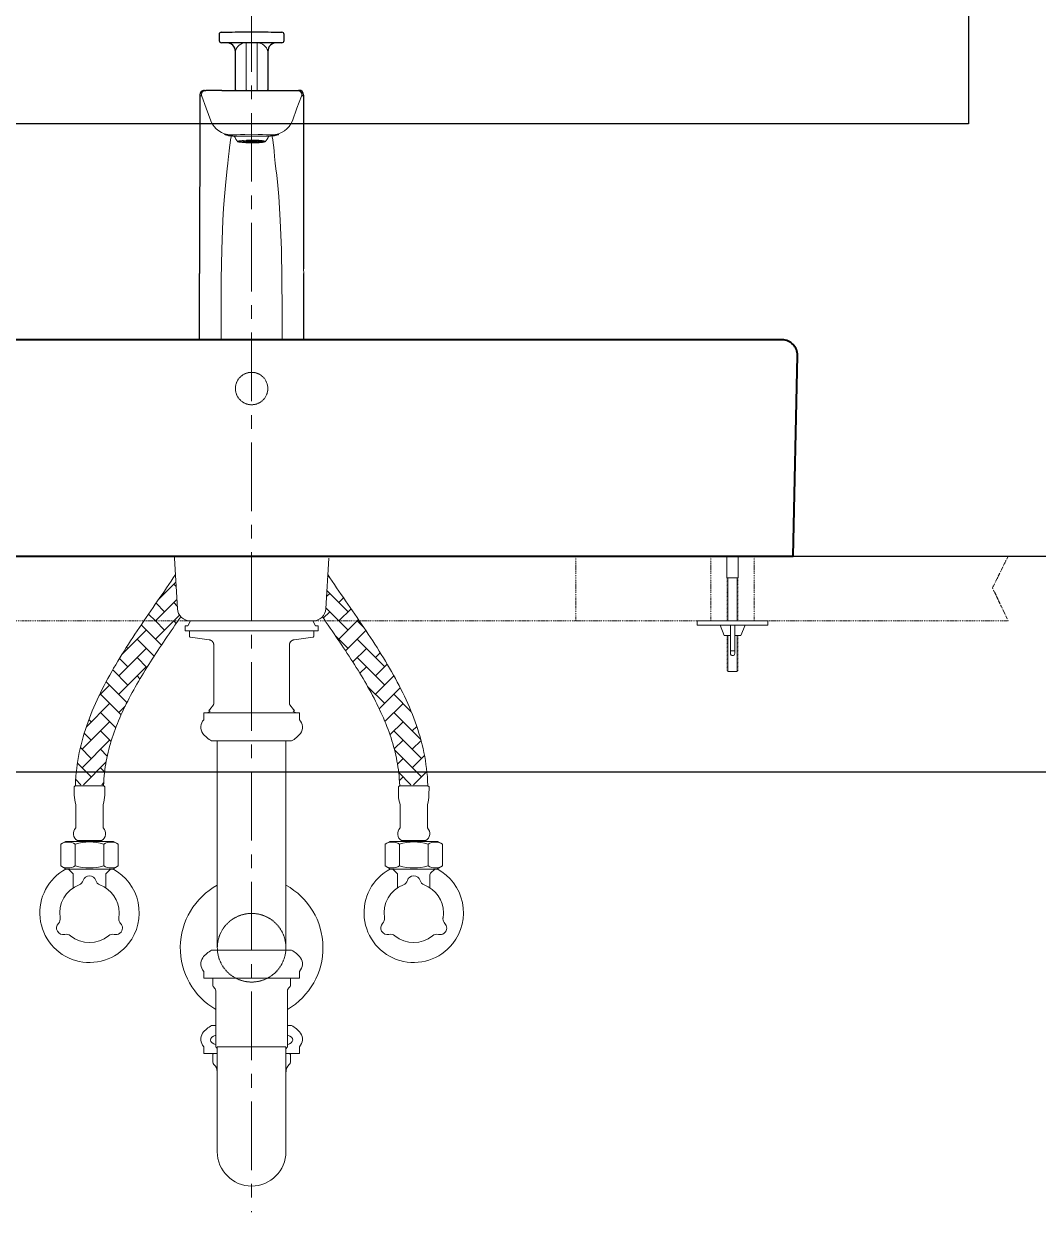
# Model space of a CAD drawing. Header units: millimetres. Extents: x 1252 to 32871, y -943 to 12244.
# Drawn here: x 20820 to 21289, y 6285 to 6835 of the extents above; entities that cross this region are included whole.
import ezdxf

# ---------------------------------------------------------------- set-up
doc = ezdxf.new("R2010")
doc.units = ezdxf.units.MM
doc.header["$MEASUREMENT"] = 0
for name, pattern in [('CENTER', [50.8, 31.75, -6.35, 6.35, -6.35]), ('DASHDOT', [1, 0.5, -0.25, 0, -0.25]), ('HIDDEN', [0.375, 0.25, -0.125])]:
    doc.linetypes.add(name, pattern=pattern)
for name, color, linetype, lineweight in [('Arsir', 251, 'Continuous', 5), ('BAYANG', 7, 'HIDDEN', 15), ('BODY', 7, 'Continuous', 40), ('BODY2', 7, 'Continuous', 15), ('CENTER', 9, 'CENTER', 0), ('COUNTER', 7, 'DASHDOT', 15), ('FITTING', 7, 'Continuous', 13), ('FITTING2', 7, 'Continuous', 30)]:
    doc.layers.add(name, color=color, linetype=linetype, lineweight=lineweight)

# ---------------------------------------------------------------- blocks, each defined once
blk = doc.blocks.new('fsf433')
at = {"layer": 'Arsir'}
for points in [[(2137615.53, -52711.13), (2137616.03, -52710.63)], [(2137537.43, -52721.35), (2137545.36, -52713.42)], [(2137545.47, -52715.53), (2137544.36, -52714.42)], [(2137624.97, -52727.14), (2137615.17, -52717.35)], [(2137535.88, -52731.39), (2137545.81, -52721.45)], [(2137540.12, -52727.14), (2137536.16, -52723.19)], [(2137540.12, -52718.66), (2137539.62, -52718.16)], [(2137545.99, -52724.53), (2137544.36, -52722.9)], [(2137615.02, -52720.13), (2137616.49, -52718.66)], [(2137620.73, -52722.9), (2137622.9, -52720.73)], [(2137535.88, -52731.4), (2137532.7, -52728.21)], [(2137544.35, -52731.4), (2137547.04, -52728.71)], [(2137613.55, -52730.08), (2137616.49, -52727.14)], [(2137620.74, -52731.4), (2137614.72, -52725.38)], [(2137620.73, -52731.39), (2137626.36, -52725.75)], [(2137538.63, -52742.63), (2137529.26, -52733.26)], [(2137540.12, -52735.63), (2137535.88, -52731.4)], [(2137535.88, -52739.87), (2137544.35, -52731.4)], [(2137544.37, -52731.4), (2137544.36, -52731.39)], [(2137545.51, -52732.54), (2137544.37, -52731.4)], [(2137620.73, -52739.87), (2137629.2, -52731.4)], [(2137624.97, -52735.63), (2137620.74, -52731.4)], [(2137629.2, -52731.4), (2137629.81, -52730.79)], [(2137629.22, -52731.4), (2137629.21, -52731.39)], [(2137632.34, -52734.51), (2137629.22, -52731.4)], [(2137520.38, -52746.88), (2137531.63, -52735.63)], [(2137535.25, -52747.73), (2137527.39, -52739.87)], [(2137624.97, -52744.11), (2137619.27, -52738.41)], [(2137623.86, -52745.23), (2137633.24, -52735.85)], [(2137641.94, -52752.6), (2137629.21, -52739.87)], [(2137518.91, -52756.84), (2137531.63, -52744.11)], [(2137523.15, -52744.11), (2137522.52, -52743.48)], [(2137627.2, -52750.37), (2137633.46, -52744.11)], [(2137523.15, -52752.6), (2137519.26, -52748.71)], [(2137531.95, -52752.91), (2137527.39, -52748.36)], [(2137641.94, -52761.09), (2137629.21, -52748.36)], [(2137637.7, -52748.36), (2137639.91, -52746.14)], [(2137523.15, -52761.09), (2137516.1, -52754.04)], [(2137518.91, -52765.33), (2137531.63, -52752.6)], [(2137630.46, -52755.59), (2137633.46, -52752.6)], [(2137637.7, -52756.84), (2137643.12, -52751.42)], [(2137509.81, -52765.94), (2137514.66, -52761.09)], [(2137522.72, -52769.14), (2137513.07, -52759.5)], [(2137528.73, -52758.19), (2137527.39, -52756.84)], [(2137641.94, -52769.57), (2137634.03, -52761.65)], [(2137637.7, -52765.33), (2137646.22, -52756.81)], [(2137646.3, -52756.96), (2137646.18, -52756.84)], [(2137519.99, -52774.9), (2137510.42, -52765.33)], [(2137639.45, -52772.06), (2137649.17, -52762.34)], [(2137654.26, -52773.4), (2137646.18, -52765.33)], [(2137503.92, -52780.31), (2137514.66, -52769.57)], [(2137518.91, -52773.81), (2137521.89, -52770.83)], [(2137642.06, -52777.93), (2137650.43, -52769.57)], [(2137501.93, -52790.78), (2137514.66, -52778.06)], [(2137506.18, -52778.06), (2137505.1, -52776.98)], [(2137517.51, -52780.91), (2137510.42, -52773.81)], [(2137644.39, -52784.09), (2137650.43, -52778.06)], [(2137658.65, -52786.28), (2137646.18, -52773.81)], [(2137506.18, -52786.54), (2137502.96, -52783.32)], [(2137515.35, -52787.23), (2137510.42, -52782.3)], [(2137658.91, -52795.03), (2137646.18, -52782.3)], [(2137654.67, -52782.3), (2137656.79, -52780.18)], [(2137501.93, -52799.27), (2137514.66, -52786.54)], [(2137646.35, -52790.61), (2137650.43, -52786.54)], [(2137654.67, -52790.78), (2137658.76, -52786.69)], [(2137506.18, -52795.03), (2137501.16, -52790.01)], [(2137513.6, -52793.96), (2137510.42, -52790.78)], [(2137658.91, -52803.51), (2137646.47, -52791.07)], [(2137654.67, -52799.27), (2137660.35, -52793.59)], [(2137506.18, -52803.51), (2137499.8, -52797.13)], [(2137502.54, -52807.15), (2137513.06, -52796.63)], [(2137512.36, -52801.21), (2137510.42, -52799.27)], [(2137647.86, -52797.59), (2137650.43, -52795.03)], [(2137501.33, -52807.15), (2137498.99, -52804.81)], [(2137654.06, -52807.15), (2137648.43, -52801.51)], [(2137648.76, -52805.17), (2137650.43, -52803.51)], [(2137655.28, -52807.15), (2137661.45, -52800.98)], [(2137511.03, -52807.15), (2137511.92, -52806.25)]]:
    blk.add_lwpolyline(points, dxfattribs=at)
at = {"layer": 'BAYANG'}
for centre, radius in [((2137580.38, -52623.9), 7.5), ((2137580.38, -52882.56), 15.87)]:
    blk.add_circle(centre, radius, dxfattribs=at)
at = {"layer": 'BODY'}
for points in [[(2137825.88, -52601.4), (2137337.38, -52601.4)], [(2137830.88, -52701.4), (2137832.87, -52608.55)], [(2137329.88, -52701.4), (2137830.88, -52701.4)]]:
    blk.add_lwpolyline(points, dxfattribs=at)
blk.add_lwpolyline([(2137832.87, -52608.55, 0.420531), (2137825.88, -52601.4)], format="xyb", dxfattribs=at)
at = {"layer": 'BODY2'}
for points in [[(2137544.72, -52702.33, 0.033703), (2137544.61, -52701.4)], [(2137544.72, -52702.32, 0.033419), (2137544.61, -52701.4)], [(2137544.72, -52702.33, 0.033703), (2137544.61, -52701.4)], [(2137546.05, -52725.74, 0.397684), (2137552.05, -52731.4)], [(2137608.71, -52731.4, 0.397684), (2137614.7, -52725.74)]]:
    blk.add_lwpolyline(points, format="xyb", dxfattribs=at)
for points in [[(2137570.61, -52701.4), (2137580.38, -52701.4)], [(2137546.05, -52725.74), (2137544.72, -52702.32)], [(2137614.7, -52725.74), (2137616.03, -52702.33)], [(2137552.05, -52731.4), (2137608.71, -52731.4)], [(2137552.13, -52731.4), (2137608.63, -52731.4)]]:
    blk.add_lwpolyline(points, dxfattribs=at)
at = {"layer": 'CENTER'}
blk.add_lwpolyline([(2137580.38, -52445.66), (2137580.38, -53004.9)], dxfattribs=at)
at = {"layer": 'COUNTER'}
for points in [[(2137230.38, -52701.4), (2137930.38, -52701.4)], [(2137730.38, -52701.4), (2137730.38, -52731.4)], [(2137792.88, -52701.4), (2137792.88, -52731.4)], [(2137812.88, -52701.4), (2137812.88, -52731.4)], [(2137930.38, -52701.4), (2137923.12, -52716.11)], [(2137923.12, -52716.11), (2137930.38, -52731.4)], [(2137230.38, -52731.4), (2137930.38, -52731.4)]]:
    blk.add_lwpolyline(points, dxfattribs=at)
at = {"layer": 'FITTING'}
for points in [[(2137577.87, -52463.95, 0.364036), (2137572.85, -52467.97)], [(2137587.9, -52467.97, 0.35501), (2137582.88, -52463.95)], [(2137559.19, -52486.02, 0.523505), (2137557.31, -52488.73)], [(2137603.44, -52488.73, 0.523505), (2137601.56, -52486.02)], [(2137556.48, -52488.19, 0.101256), (2137557.31, -52488.73)], [(2137603.44, -52488.73, 0.101256), (2137604.27, -52488.19)], [(2137561.53, -52500.02, 0.312877), (2137570.92, -52506.53)], [(2137589.83, -52506.53, 0.312877), (2137599.22, -52500.02)], [(2137568.13, -52506.35, 0.046397), (2137570.94, -52506.6)], [(2137570.97, -52507.07, 0.389571), (2137571.2, -52506.77)], [(2137572.35, -52507.16, 0.077042), (2137574.05, -52509.72)], [(2137586.68, -52509.75, 0.077822), (2137588.4, -52507.16)], [(2137589.56, -52506.77, 0.389571), (2137589.78, -52507.07)], [(2137589.81, -52506.6, 0.051767), (2137592.03, -52506.45)], [(2137592.76, -52506.33, 0.017223), (2137592.03, -52506.45)], [(2137574.35, -52509.53, 0.100584), (2137577.2, -52510)], [(2137575.01, -52509.46, 0.124239), (2137577.61, -52509.93)], [(2137575.11, -52509.46, 0.124117), (2137577.66, -52509.92)], [(2137576.52, -52509.46, 0.121692), (2137578.36, -52509.79)], [(2137576.61, -52509.45, 0.111987), (2137580.38, -52509.84)], [(2137577.38, -52510.01, 0.027928), (2137583.38, -52510.01)], [(2137577.78, -52509.94, 0.027265), (2137582.97, -52509.94)], [(2137577.83, -52509.93, 0.027248), (2137582.92, -52509.93)], [(2137578.02, -52509.45, 0.105347), (2137580.38, -52509.69)], [(2137578.53, -52509.8, 0.02685), (2137582.22, -52509.8)], [(2137580.38, -52509.69, 0.125483), (2137582.73, -52509.45)], [(2137582.39, -52509.79, 0.121692), (2137584.24, -52509.46)], [(2137583.1, -52509.92, 0.124117), (2137585.64, -52509.46)], [(2137583.15, -52509.93, 0.124239), (2137585.74, -52509.46)], [(2137583.55, -52510, 0.100533), (2137586.41, -52509.53)], [(2137604.49, -52595.93, 0.001199), (2137604.49, -52595.71)], [(2137604.5, -52594.31, 0.00221), (2137604.5, -52593.72)], [(2137801.88, -52746.46, 0.414214), (2137802.88, -52747.46)], [(2137802.88, -52747.46, 0.414214), (2137803.88, -52746.46)], [(2137558.27, -52777.12, 0.355101), (2137557.74, -52783.4)], [(2137603.01, -52783.4, 0.355101), (2137602.47, -52777.12)], [(2137557.74, -52783.4, 0.091259), (2137561.87, -52786.92)], [(2137598.87, -52786.92, 0.091259), (2137603.01, -52783.4)], [(2137564.5, -52853.63, 0.583549), (2137563.79, -52911.08)], [(2137596.99, -52911.07, 0.583338), (2137596.25, -52853.63)], [(2137557.74, -52887.2, 0.355101), (2137558.28, -52893.48)], [(2137561.88, -52883.68, 0.091259), (2137557.74, -52887.2)], [(2137603.01, -52887.2, 0.091259), (2137598.88, -52883.68)], [(2137602.48, -52893.48, 0.355101), (2137603.01, -52887.2)], [(2137562.44, -52900.04, 0.252264), (2137562.89, -52900.87)], [(2137563.79, -52902.54, 0.252264), (2137562.89, -52900.87)], [(2137597.89, -52900.87, 0.252264), (2137596.99, -52902.54)], [(2137597.89, -52900.87, 0.252264), (2137598.34, -52900.04)], [(2137561.87, -52918.53, 0.091259), (2137557.73, -52922.05)], [(2137603.01, -52922.05, 0.091259), (2137598.87, -52918.53)], [(2137557.73, -52922.05, 0.355101), (2137558.27, -52928.33)], [(2137602.47, -52928.33, 0.355101), (2137603.01, -52922.05)], [(2137562.64, -52931.59, 0.252264), (2137562.42, -52932.01)], [(2137562.64, -52931.59, 0.049846), (2137562.72, -52931.53)], [(2137563.79, -52928.04, 0.197847), (2137564.08, -52928.74)], [(2137564.51, -52929.8, 0.197847), (2137564.08, -52928.74)], [(2137596.7, -52928.74, 0.197847), (2137596.26, -52929.8)], [(2137596.7, -52928.74, 0.197847), (2137596.99, -52928.04)], [(2137598.02, -52931.53, 0.049846), (2137598.09, -52931.59)], [(2137598.32, -52932.01, 0.252264), (2137598.09, -52931.59)], [(2137562.42, -52935.41, 0.222578), (2137562.96, -52936.56)], [(2137564.38, -52940.03, 0.248911), (2137562.96, -52936.56)], [(2137597.78, -52936.56, 0.248911), (2137596.36, -52940.03)], [(2137597.78, -52936.56, 0.222578), (2137598.32, -52935.41)], [(2137564.5, -52976.91, 1), (2137596.25, -52976.91)]]:
    blk.add_lwpolyline(points, format="xyb", dxfattribs=at)
for points in [[(2137577.87, -52463.95), (2137577.87, -52485.8)], [(2137582.88, -52485.8), (2137582.88, -52463.95)], [(2137582.88, -52485.8), (2137582.88, -52486.02)], [(2137559.38, -52494.27), (2137557.31, -52488.73)], [(2137601.37, -52494.27), (2137603.44, -52488.73)], [(2137561.53, -52500.02), (2137559.38, -52494.27)], [(2137599.22, -52500.02), (2137601.37, -52494.27)], [(2137567.86, -52506.36), (2137567.92, -52506.32)], [(2137568.15, -52506.51), (2137567.86, -52506.36)], [(2137567.92, -52506.32), (2137568.13, -52506.35)], [(2137567.99, -52506.33), (2137568, -52506.33)], [(2137568, -52506.33), (2137568.13, -52506.35)], [(2137568.78, -52506.72), (2137568.15, -52506.51)], [(2137569.73, -52506.94), (2137568.78, -52506.72)], [(2137569.63, -52506.55), (2137570, -52506.64)], [(2137570.97, -52507.07), (2137569.73, -52506.94)], [(2137570, -52506.64), (2137571.2, -52506.77)], [(2137570.58, -52508.93), (2137570.39, -52510.3)], [(2137570.73, -52508.09), (2137570.58, -52508.93)], [(2137570.85, -52507.61), (2137570.73, -52508.09)], [(2137570.93, -52507.33), (2137570.85, -52507.61)], [(2137570.92, -52506.53), (2137570.94, -52506.6)], [(2137573.5, -52506.53), (2137570.92, -52506.53)], [(2137570.97, -52507.07), (2137570.93, -52507.33)], [(2137570.94, -52506.6), (2137573.5, -52506.53)], [(2137571.59, -52507.09), (2137570.97, -52507.07)], [(2137571.2, -52506.77), (2137571.5, -52506.78)], [(2137571.4, -52506.58), (2137571.48, -52506.84)], [(2137571.48, -52506.84), (2137571.6, -52507.16)], [(2137589.15, -52507.16), (2137571.6, -52507.16)], [(2137573.5, -52506.53), (2137575.29, -52506.45)], [(2137576.35, -52509.13), (2137574.94, -52509.3)], [(2137575.29, -52506.45), (2137577.29, -52506.33)], [(2137576.01, -52509.19), (2137578.02, -52509.05)], [(2137578.21, -52509.02), (2137576.35, -52509.13)], [(2137577.29, -52506.33), (2137580.38, -52506.24)], [(2137578.02, -52509.05), (2137580.38, -52509)], [(2137578.02, -52509.14), (2137578.02, -52509.45)], [(2137580.38, -52508.98), (2137578.21, -52509.02)], [(2137580.38, -52506.24), (2137583.46, -52506.33)], [(2137581.64, -52508.99), (2137580.38, -52508.98)], [(2137580.38, -52509), (2137582.74, -52509.05)], [(2137581.44, -52509.07), (2137580.38, -52509.05)], [(2137582.41, -52509.11), (2137581.44, -52509.07)], [(2137583.64, -52509.07), (2137581.64, -52508.99)], [(2137583.22, -52509.19), (2137582.41, -52509.11)], [(2137582.73, -52509.45), (2137582.73, -52509.14)], [(2137582.74, -52509.05), (2137584.74, -52509.19)], [(2137583.46, -52506.33), (2137585.4, -52506.45)], [(2137585.26, -52509.22), (2137583.64, -52509.07)], [(2137585.4, -52506.45), (2137587.26, -52506.53)], [(2137587.26, -52506.53), (2137589.83, -52506.53)], [(2137587.26, -52506.53), (2137589.81, -52506.6)], [(2137589.78, -52507.07), (2137589.09, -52507.09)], [(2137589.15, -52507.16), (2137589.27, -52506.84)], [(2137589.17, -52506.78), (2137589.56, -52506.77)], [(2137589.27, -52506.84), (2137589.35, -52506.58)], [(2137589.56, -52506.77), (2137590.72, -52506.65)], [(2137591.03, -52506.94), (2137589.78, -52507.07)], [(2137589.78, -52507.07), (2137589.82, -52507.33)], [(2137589.83, -52506.53), (2137589.81, -52506.6)], [(2137589.82, -52507.33), (2137589.9, -52507.61)], [(2137589.9, -52507.61), (2137590.02, -52508.09)], [(2137590.02, -52508.09), (2137590.18, -52508.93)], [(2137590.18, -52508.93), (2137590.36, -52510.3)], [(2137590.72, -52506.65), (2137591.12, -52506.55)], [(2137591.98, -52506.72), (2137591.03, -52506.94)], [(2137592.6, -52506.51), (2137591.98, -52506.72)], [(2137592.03, -52506.45), (2137592.42, -52506.38)], [(2137592.42, -52506.38), (2137592.83, -52506.32)], [(2137592.89, -52506.36), (2137592.6, -52506.51)], [(2137592.83, -52506.32), (2137592.89, -52506.36)], [(2137570, -52514.18), (2137569.76, -52516.59)], [(2137570.17, -52512.36), (2137570, -52514.18)], [(2137570.39, -52510.3), (2137570.17, -52512.36)], [(2137574.15, -52509.5), (2137574.06, -52509.73)], [(2137574.06, -52509.73), (2137574.68, -52509.94)], [(2137574.94, -52509.3), (2137574.15, -52509.5)], [(2137574.21, -52509.64), (2137574.68, -52509.4)], [(2137574.68, -52509.89), (2137574.21, -52509.64)], [(2137574.68, -52509.4), (2137576.01, -52509.19)], [(2137576.01, -52510.1), (2137574.68, -52509.89)], [(2137574.68, -52509.94), (2137575.95, -52510.12)], [(2137575.95, -52510.12), (2137577.71, -52510.25)], [(2137578.01, -52510.24), (2137576.01, -52510.1)], [(2137577.2, -52510), (2137577.2, -52509.9)], [(2137577.61, -52509.93), (2137577.2, -52510)], [(2137577.2, -52510), (2137577.38, -52510.01)], [(2137577.38, -52510.01), (2137577.78, -52509.94)], [(2137577.66, -52509.92), (2137577.66, -52509.73)], [(2137578.36, -52509.79), (2137577.66, -52509.92)], [(2137577.71, -52510.25), (2137579.78, -52510.31)], [(2137577.83, -52509.93), (2137578.53, -52509.8)], [(2137580.37, -52510.29), (2137578.01, -52510.24)], [(2137578.21, -52509.38), (2137578.13, -52509.47)], [(2137578.13, -52509.47), (2137578.36, -52509.55)], [(2137578.58, -52509.3), (2137578.21, -52509.38)], [(2137578.36, -52509.55), (2137578.86, -52509.62)], [(2137579.19, -52509.24), (2137578.58, -52509.3)], [(2137578.86, -52509.62), (2137579.56, -52509.67)], [(2137579.96, -52509.21), (2137579.19, -52509.24)], [(2137579.56, -52509.67), (2137580.38, -52509.68)], [(2137579.78, -52510.31), (2137581.91, -52510.29)], [(2137579.87, -52509.22), (2137579.87, -52509.45)], [(2137579.91, -52509.43), (2137579.87, -52509.45)], [(2137579.87, -52509.45), (2137579.91, -52509.47)], [(2137580.02, -52509.41), (2137579.91, -52509.43)], [(2137579.91, -52509.47), (2137580.02, -52509.48)], [(2137580.79, -52509.21), (2137579.96, -52509.21)], [(2137580.18, -52509.4), (2137580.02, -52509.41)], [(2137580.02, -52509.48), (2137580.18, -52509.49)], [(2137580.38, -52509.39), (2137580.18, -52509.4)], [(2137580.18, -52509.49), (2137580.38, -52509.5)], [(2137582.74, -52510.24), (2137580.37, -52510.29)], [(2137580.57, -52509.4), (2137580.38, -52509.39)], [(2137580.38, -52509.5), (2137580.57, -52509.49)], [(2137580.38, -52509.68), (2137581.19, -52509.67)], [(2137580.38, -52509.84), (2137581.44, -52509.82)], [(2137580.73, -52509.41), (2137580.57, -52509.4)], [(2137580.57, -52509.49), (2137580.73, -52509.48)], [(2137580.84, -52509.43), (2137580.73, -52509.41)], [(2137580.73, -52509.48), (2137580.84, -52509.47)], [(2137581.56, -52509.24), (2137580.79, -52509.21)], [(2137580.88, -52509.45), (2137580.84, -52509.43)], [(2137580.84, -52509.47), (2137580.88, -52509.45)], [(2137580.88, -52509.45), (2137580.88, -52509.22)], [(2137581.19, -52509.67), (2137581.9, -52509.62)], [(2137581.44, -52509.82), (2137582.41, -52509.78)], [(2137582.18, -52509.3), (2137581.56, -52509.24)], [(2137581.9, -52509.62), (2137582.4, -52509.55)], [(2137581.91, -52510.29), (2137583.86, -52510.2)], [(2137582.55, -52509.38), (2137582.18, -52509.3)], [(2137582.22, -52509.8), (2137582.92, -52509.93)], [(2137583.1, -52509.92), (2137582.39, -52509.79)], [(2137582.4, -52509.55), (2137582.62, -52509.47)], [(2137582.41, -52509.78), (2137583.22, -52509.7)], [(2137582.62, -52509.47), (2137582.55, -52509.38)], [(2137584.74, -52510.1), (2137582.74, -52510.24)], [(2137582.97, -52509.94), (2137583.38, -52510.01)], [(2137583.1, -52509.73), (2137583.1, -52509.92)], [(2137583.55, -52510), (2137583.15, -52509.93)], [(2137583.8, -52509.28), (2137583.22, -52509.19)], [(2137583.22, -52509.7), (2137583.8, -52509.61)], [(2137583.38, -52510.01), (2137583.55, -52510)], [(2137583.55, -52509.9), (2137583.55, -52510)], [(2137584.1, -52509.39), (2137583.8, -52509.28)], [(2137583.8, -52509.61), (2137584.1, -52509.5)], [(2137583.86, -52510.2), (2137585.43, -52510.05)], [(2137584.1, -52509.5), (2137584.1, -52509.39)], [(2137584.24, -52509.46), (2137585.64, -52509.46)], [(2137584.74, -52509.19), (2137586.08, -52509.4)], [(2137586.08, -52509.89), (2137584.74, -52510.1)], [(2137586.34, -52509.41), (2137585.26, -52509.22)], [(2137585.43, -52510.05), (2137586.43, -52509.85)], [(2137586.08, -52509.4), (2137586.55, -52509.64)], [(2137586.55, -52509.64), (2137586.08, -52509.89)], [(2137586.74, -52509.63), (2137586.34, -52509.41)], [(2137586.43, -52509.85), (2137586.74, -52509.63)], [(2137590.36, -52510.3), (2137590.58, -52512.36)], [(2137590.58, -52512.36), (2137590.76, -52514.18)], [(2137590.76, -52514.18), (2137590.99, -52516.59)], [(2137569.42, -52519.64), (2137569.11, -52522.28)], [(2137569.76, -52516.59), (2137569.42, -52519.64)], [(2137590.99, -52516.59), (2137591.33, -52519.64)], [(2137591.33, -52519.64), (2137591.64, -52522.28)], [(2137568.76, -52525.24), (2137568.26, -52529.96)], [(2137569.11, -52522.28), (2137568.76, -52525.24)], [(2137591.64, -52522.28), (2137591.99, -52525.24)], [(2137591.99, -52525.24), (2137592.49, -52529.96)], [(2137568.26, -52529.96), (2137567.81, -52535.09)], [(2137592.49, -52529.96), (2137592.95, -52535.09)], [(2137567.81, -52535.09), (2137567.41, -52540.52)], [(2137592.95, -52535.09), (2137593.34, -52540.52)], [(2137567.41, -52540.52), (2137567.1, -52546.11)], [(2137593.34, -52540.52), (2137593.65, -52546.11)], [(2137567.1, -52546.11), (2137566.59, -52559.59)], [(2137593.65, -52546.11), (2137594.16, -52559.59)], [(2137566.59, -52559.59), (2137566.32, -52573.36)], [(2137594.16, -52559.59), (2137594.43, -52573.36)], [(2137604.47, -52570.75), (2137604.45, -52568.58)], [(2137566.32, -52573.36), (2137566.24, -52587.28)], [(2137594.43, -52573.36), (2137594.52, -52587.28)], [(2137566.24, -52587.28), (2137566.29, -52601.21)], [(2137594.52, -52587.28), (2137594.46, -52601.21)], [(2137604.49, -52595.71), (2137604.5, -52593.72)], [(2137604.49, -52595.71), (2137604.49, -52595.71)], [(2137604.49, -52595.93), (2137604.49, -52595.93)], [(2137604.49, -52596.28), (2137604.49, -52595.93)], [(2137604.5, -52593.72), (2137604.5, -52593.72)], [(2137604.5, -52594.31), (2137604.5, -52594.31)], [(2137604.5, -52594.47), (2137604.5, -52594.31)], [(2137566.29, -52601.21), (2137566.29, -52601.4)], [(2137580.38, -52601.21), (2137580.38, -52601.4)], [(2137594.46, -52601.4), (2137594.46, -52601.21)], [(2137498.87, -52807.65), (2137498.96, -52805.35), (2137499.09, -52803.35), (2137499.26, -52801.47), (2137499.46, -52799.6), (2137499.71, -52797.75), (2137499.99, -52795.9), (2137500.31, -52794.07), (2137500.67, -52792.25), (2137501.06, -52790.44), (2137501.49, -52788.64), (2137501.95, -52786.86), (2137502.43, -52785.08), (2137502.96, -52783.32), (2137503.51, -52781.57), (2137504.09, -52779.82), (2137504.69, -52778.09), (2137505.33, -52776.37), (2137505.99, -52774.66), (2137506.68, -52772.96), (2137507.39, -52771.27), (2137508.12, -52769.59), (2137508.88, -52767.92), (2137509.66, -52766.26), (2137510.46, -52764.6), (2137511.28, -52762.96), (2137512.11, -52761.32), (2137512.97, -52759.69), (2137513.84, -52758.06), (2137514.74, -52756.45), (2137515.64, -52754.84), (2137516.56, -52753.24), (2137517.5, -52751.64), (2137518.45, -52750.05), (2137519.41, -52748.46), (2137520.38, -52746.89), (2137521.36, -52745.31), (2137522.35, -52743.74), (2137523.36, -52742.18), (2137524.37, -52740.62), (2137525.38, -52739.06), (2137526.41, -52737.51), (2137527.44, -52735.96), (2137528.48, -52734.42), (2137529.52, -52732.88), (2137530.56, -52731.34), (2137531.61, -52729.8), (2137532.66, -52728.27), (2137533.71, -52726.74), (2137534.77, -52725.21), (2137535.82, -52723.68), (2137536.87, -52722.16), (2137537.92, -52720.63), (2137538.97, -52719.11), (2137540.01, -52717.59), (2137541.05, -52716.07), (2137542.09, -52714.55), (2137543.12, -52713.02), (2137544.14, -52711.5), (2137545.16, -52709.98)], [(2137661.88, -52807.65), (2137661.79, -52805.35), (2137661.67, -52803.35), (2137661.5, -52801.47), (2137661.29, -52799.6), (2137661.04, -52797.75), (2137660.76, -52795.9), (2137660.44, -52794.07), (2137660.08, -52792.25), (2137659.69, -52790.44), (2137659.27, -52788.64), (2137658.81, -52786.86), (2137658.32, -52785.08), (2137657.8, -52783.32), (2137657.25, -52781.57), (2137656.67, -52779.82), (2137656.06, -52778.09), (2137655.42, -52776.37), (2137654.76, -52774.66), (2137654.08, -52772.96), (2137653.37, -52771.27), (2137652.63, -52769.59), (2137651.88, -52767.92), (2137651.1, -52766.26), (2137650.3, -52764.6), (2137649.48, -52762.96), (2137648.64, -52761.32), (2137647.78, -52759.69), (2137646.91, -52758.06), (2137646.02, -52756.45), (2137645.11, -52754.84), (2137644.19, -52753.24), (2137643.26, -52751.64), (2137642.31, -52750.05), (2137641.35, -52748.46), (2137640.38, -52746.89), (2137639.39, -52745.31), (2137638.4, -52743.74), (2137637.4, -52742.18), (2137636.39, -52740.62), (2137635.37, -52739.06), (2137634.34, -52737.51), (2137633.31, -52735.96), (2137632.28, -52734.42), (2137631.23, -52732.88), (2137630.19, -52731.34), (2137629.14, -52729.8), (2137628.09, -52728.27), (2137627.04, -52726.74), (2137625.99, -52725.21), (2137624.93, -52723.68), (2137623.88, -52722.16), (2137622.83, -52720.63), (2137621.78, -52719.11), (2137620.74, -52717.59), (2137619.7, -52716.07), (2137618.66, -52714.55), (2137617.63, -52713.02), (2137616.61, -52711.5), (2137615.59, -52709.98)], [(2137800.24, -52711.39), (2137805.52, -52711.39)], [(2137511.88, -52807.65), (2137511.95, -52805.9), (2137512.05, -52804.39), (2137512.17, -52803), (2137512.31, -52801.63), (2137512.48, -52800.26), (2137512.68, -52798.9), (2137512.9, -52797.55), (2137513.14, -52796.19), (2137513.41, -52794.84), (2137513.7, -52793.5), (2137514.01, -52792.16), (2137514.34, -52790.82), (2137514.7, -52789.49), (2137515.08, -52788.16), (2137515.48, -52786.83), (2137515.9, -52785.5), (2137516.34, -52784.18), (2137516.8, -52782.86), (2137517.27, -52781.54), (2137517.77, -52780.23), (2137518.29, -52778.91), (2137518.83, -52777.6), (2137519.38, -52776.29), (2137519.95, -52774.98), (2137520.54, -52773.68), (2137521.15, -52772.37), (2137521.77, -52771.07), (2137522.41, -52769.76), (2137523.06, -52768.46), (2137523.73, -52767.16), (2137524.42, -52765.86), (2137525.11, -52764.56), (2137525.82, -52763.27), (2137526.55, -52761.97), (2137527.29, -52760.67), (2137528.04, -52759.38), (2137528.8, -52758.08), (2137529.57, -52756.79), (2137530.35, -52755.49), (2137531.15, -52754.2), (2137531.95, -52752.9), (2137532.77, -52751.61), (2137533.59, -52750.31), (2137534.42, -52749.02), (2137535.26, -52747.72), (2137536.11, -52746.42), (2137536.97, -52745.13), (2137537.83, -52743.83), (2137538.7, -52742.53), (2137539.57, -52741.23), (2137540.45, -52739.93), (2137541.34, -52738.62), (2137542.23, -52737.32), (2137543.12, -52736.02), (2137544.02, -52734.71), (2137544.92, -52733.4), (2137545.82, -52732.09), (2137546.73, -52730.78), (2137547.63, -52729.46)], [(2137549.63, -52733.7), (2137550.88, -52733.7)], [(2137549.63, -52735.9), (2137549.63, -52733.7)], [(2137550.88, -52733.7), (2137552.13, -52731.4)], [(2137609.88, -52733.7), (2137608.63, -52731.4)], [(2137611.13, -52733.7), (2137609.88, -52733.7)], [(2137611.13, -52735.9), (2137611.13, -52733.7)], [(2137648.87, -52807.65), (2137648.8, -52805.9), (2137648.71, -52804.39), (2137648.59, -52803), (2137648.44, -52801.63), (2137648.27, -52800.26), (2137648.07, -52798.9), (2137647.85, -52797.55), (2137647.61, -52796.19), (2137647.34, -52794.84), (2137647.05, -52793.5), (2137646.74, -52792.16), (2137646.41, -52790.82), (2137646.05, -52789.49), (2137645.67, -52788.16), (2137645.28, -52786.83), (2137644.86, -52785.5), (2137644.42, -52784.18), (2137643.96, -52782.86), (2137643.48, -52781.54), (2137642.98, -52780.23), (2137642.46, -52778.91), (2137641.92, -52777.6), (2137641.37, -52776.29), (2137640.8, -52774.98), (2137640.21, -52773.68), (2137639.6, -52772.37), (2137638.98, -52771.07), (2137638.34, -52769.76), (2137637.69, -52768.46), (2137637.02, -52767.16), (2137636.34, -52765.86), (2137635.64, -52764.56), (2137634.93, -52763.27), (2137634.2, -52761.97), (2137633.47, -52760.67), (2137632.72, -52759.38), (2137631.96, -52758.08), (2137631.18, -52756.79), (2137630.4, -52755.49), (2137629.61, -52754.2), (2137628.8, -52752.9), (2137627.99, -52751.61), (2137627.16, -52750.31), (2137626.33, -52749.02), (2137625.49, -52747.72), (2137624.64, -52746.42), (2137623.79, -52745.13), (2137622.92, -52743.83), (2137622.05, -52742.53), (2137621.18, -52741.23), (2137620.3, -52739.93), (2137619.41, -52738.62), (2137618.52, -52737.32), (2137617.63, -52736.02), (2137616.73, -52734.71), (2137615.83, -52733.4), (2137614.93, -52732.09), (2137614.02, -52730.78), (2137613.12, -52729.46)], [(2137819.2, -52731.4), (2137786.56, -52731.4)], [(2137786.56, -52733.32), (2137802.88, -52733.32)], [(2137799.04, -52738.12), (2137797.12, -52733.32)], [(2137801.88, -52733.32), (2137801.88, -52746.46)], [(2137802.88, -52733.32), (2137819.2, -52733.32)], [(2137803.88, -52733.32), (2137803.88, -52746.46)], [(2137806.72, -52738.12), (2137808.64, -52733.32)], [(2137611.13, -52735.9), (2137549.63, -52735.9)], [(2137551.63, -52736.4), (2137551.63, -52736.37), (2137551.63, -52736.35), (2137551.63, -52736.33), (2137551.64, -52736.31), (2137551.64, -52736.28), (2137551.65, -52736.26), (2137551.65, -52736.24), (2137551.66, -52736.22), (2137551.67, -52736.2), (2137551.68, -52736.18), (2137551.69, -52736.16), (2137551.7, -52736.14), (2137551.71, -52736.12), (2137551.72, -52736.1), (2137551.74, -52736.08), (2137551.75, -52736.07), (2137551.77, -52736.05), (2137551.78, -52736.03), (2137551.8, -52736.02), (2137551.81, -52736), (2137551.83, -52735.99), (2137551.85, -52735.98), (2137551.87, -52735.97), (2137551.89, -52735.95), (2137551.91, -52735.94), (2137551.93, -52735.94), (2137551.95, -52735.93), (2137551.97, -52735.92), (2137551.99, -52735.91), (2137552.02, -52735.91), (2137552.04, -52735.9), (2137552.06, -52735.9), (2137552.08, -52735.9), (2137552.1, -52735.9), (2137552.13, -52735.9)], [(2137551.63, -52738.46), (2137551.63, -52736.4)], [(2137552.06, -52738.95), (2137552.04, -52738.95), (2137552.02, -52738.94), (2137552, -52738.94), (2137551.98, -52738.93), (2137551.96, -52738.93), (2137551.94, -52738.92), (2137551.92, -52738.91), (2137551.9, -52738.91), (2137551.89, -52738.9), (2137551.87, -52738.89), (2137551.85, -52738.88), (2137551.83, -52738.86), (2137551.82, -52738.85), (2137551.8, -52738.84), (2137551.79, -52738.82), (2137551.77, -52738.81), (2137551.76, -52738.79), (2137551.74, -52738.78), (2137551.73, -52738.76), (2137551.72, -52738.75), (2137551.71, -52738.73), (2137551.7, -52738.71), (2137551.69, -52738.69), (2137551.68, -52738.68), (2137551.67, -52738.66), (2137551.66, -52738.64), (2137551.65, -52738.62), (2137551.65, -52738.6), (2137551.64, -52738.58), (2137551.64, -52738.56), (2137551.63, -52738.54), (2137551.63, -52738.52), (2137551.63, -52738.5), (2137551.63, -52738.48), (2137551.63, -52738.46)], [(2137560.71, -52740.11), (2137552.06, -52738.95)], [(2137554.13, -52735.9), (2137552.13, -52735.9)], [(2137600.05, -52740.11), (2137608.69, -52738.95)], [(2137606.63, -52735.9), (2137608.63, -52735.9)], [(2137609.13, -52736.4), (2137609.12, -52736.37), (2137609.12, -52736.35), (2137609.12, -52736.33), (2137609.12, -52736.31), (2137609.11, -52736.28), (2137609.11, -52736.26), (2137609.1, -52736.24), (2137609.09, -52736.22), (2137609.09, -52736.2), (2137609.08, -52736.18), (2137609.07, -52736.16), (2137609.06, -52736.14), (2137609.04, -52736.12), (2137609.03, -52736.1), (2137609.02, -52736.08), (2137609, -52736.07), (2137608.99, -52736.05), (2137608.97, -52736.03), (2137608.96, -52736.02), (2137608.94, -52736), (2137608.92, -52735.99), (2137608.9, -52735.98), (2137608.88, -52735.97), (2137608.86, -52735.95), (2137608.84, -52735.94), (2137608.82, -52735.94), (2137608.8, -52735.93), (2137608.78, -52735.92), (2137608.76, -52735.91), (2137608.74, -52735.91), (2137608.72, -52735.9), (2137608.69, -52735.9), (2137608.67, -52735.9), (2137608.65, -52735.9), (2137608.63, -52735.9)], [(2137608.69, -52738.95), (2137608.71, -52738.95), (2137608.73, -52738.94), (2137608.75, -52738.94), (2137608.77, -52738.93), (2137608.79, -52738.93), (2137608.81, -52738.92), (2137608.83, -52738.91), (2137608.85, -52738.91), (2137608.87, -52738.9), (2137608.89, -52738.89), (2137608.9, -52738.88), (2137608.92, -52738.86), (2137608.94, -52738.85), (2137608.95, -52738.84), (2137608.97, -52738.82), (2137608.98, -52738.81), (2137609, -52738.79), (2137609.01, -52738.78), (2137609.02, -52738.76), (2137609.03, -52738.75), (2137609.05, -52738.73), (2137609.06, -52738.71), (2137609.07, -52738.69), (2137609.08, -52738.68), (2137609.08, -52738.66), (2137609.09, -52738.64), (2137609.1, -52738.62), (2137609.11, -52738.6), (2137609.11, -52738.58), (2137609.12, -52738.56), (2137609.12, -52738.54), (2137609.12, -52738.52), (2137609.12, -52738.5), (2137609.13, -52738.48), (2137609.13, -52738.46)], [(2137609.13, -52738.46), (2137609.13, -52736.4)], [(2137799.04, -52738.12), (2137801.88, -52738.12)], [(2137803.88, -52738.12), (2137806.72, -52738.12)], [(2137560.71, -52740.11), (2137560.81, -52740.13), (2137560.91, -52740.15), (2137561.01, -52740.18), (2137561.11, -52740.21), (2137561.2, -52740.24), (2137561.3, -52740.27), (2137561.4, -52740.31), (2137561.49, -52740.35), (2137561.58, -52740.39), (2137561.67, -52740.44), (2137561.76, -52740.5), (2137561.84, -52740.55), (2137561.92, -52740.62), (2137562, -52740.68), (2137562.08, -52740.75), (2137562.15, -52740.82), (2137562.22, -52740.9), (2137562.29, -52740.98), (2137562.36, -52741.06), (2137562.42, -52741.14), (2137562.47, -52741.23), (2137562.53, -52741.31), (2137562.58, -52741.4), (2137562.63, -52741.49), (2137562.67, -52741.59), (2137562.71, -52741.68), (2137562.74, -52741.78), (2137562.78, -52741.88), (2137562.8, -52741.98), (2137562.83, -52742.08), (2137562.84, -52742.18), (2137562.86, -52742.28), (2137562.87, -52742.38), (2137562.87, -52742.48), (2137562.88, -52742.58)], [(2137562.88, -52742.58), (2137562.88, -52769.56)], [(2137600.05, -52740.11), (2137599.95, -52740.13), (2137599.85, -52740.15), (2137599.75, -52740.18), (2137599.65, -52740.21), (2137599.55, -52740.24), (2137599.45, -52740.27), (2137599.36, -52740.31), (2137599.26, -52740.35), (2137599.17, -52740.39), (2137599.08, -52740.44), (2137599, -52740.5), (2137598.91, -52740.55), (2137598.83, -52740.62), (2137598.75, -52740.68), (2137598.67, -52740.75), (2137598.6, -52740.82), (2137598.53, -52740.9), (2137598.46, -52740.98), (2137598.4, -52741.06), (2137598.34, -52741.14), (2137598.28, -52741.23), (2137598.22, -52741.31), (2137598.17, -52741.4), (2137598.13, -52741.49), (2137598.08, -52741.59), (2137598.04, -52741.68), (2137598.01, -52741.78), (2137597.98, -52741.88), (2137597.95, -52741.98), (2137597.93, -52742.08), (2137597.91, -52742.18), (2137597.89, -52742.28), (2137597.88, -52742.38), (2137597.88, -52742.48), (2137597.88, -52742.58)], [(2137597.88, -52742.58), (2137597.88, -52769.56)], [(2137801.88, -52745.17), (2137803.88, -52745.17)], [(2137802.88, -52747.46), (2137802.88, -52747.46)], [(2137560.98, -52772.4), (2137560.58, -52772.79)], [(2137560.98, -52772.4), (2137560.58, -52772.79)], [(2137560.84, -52772.94), (2137560.58, -52772.79)], [(2137561.13, -52773.1), (2137560.84, -52772.94)], [(2137562.67, -52770.16), (2137560.98, -52772.4)], [(2137562.88, -52769.56), (2137562.87, -52769.6), (2137562.87, -52769.64), (2137562.87, -52769.67), (2137562.86, -52769.71), (2137562.85, -52769.75), (2137562.85, -52769.79), (2137562.84, -52769.82), (2137562.83, -52769.86), (2137562.82, -52769.9), (2137562.8, -52769.93), (2137562.79, -52769.97), (2137562.77, -52770), (2137562.75, -52770.03), (2137562.73, -52770.07), (2137562.71, -52770.1), (2137562.69, -52770.13), (2137562.67, -52770.16)], [(2137597.88, -52769.56), (2137597.88, -52769.6), (2137597.88, -52769.64), (2137597.89, -52769.67), (2137597.89, -52769.71), (2137597.9, -52769.75), (2137597.9, -52769.79), (2137597.91, -52769.82), (2137597.92, -52769.86), (2137597.94, -52769.9), (2137597.95, -52769.93), (2137597.96, -52769.97), (2137597.98, -52770), (2137598, -52770.03), (2137598.02, -52770.07), (2137598.04, -52770.1), (2137598.06, -52770.13), (2137598.08, -52770.16)], [(2137598.08, -52770.16), (2137599.78, -52772.4)], [(2137599.63, -52773.1), (2137599.92, -52772.94)], [(2137599.78, -52772.4), (2137600.17, -52772.79)], [(2137599.78, -52772.4), (2137600.17, -52772.79)], [(2137599.79, -52772.41), (2137599.78, -52772.4)], [(2137599.79, -52772.41), (2137599.78, -52772.4)], [(2137599.92, -52772.94), (2137600.17, -52772.79)], [(2137600.24, -52772.86), (2137600.23, -52772.85)], [(2137558.27, -52773.92), (2137580.37, -52773.92)], [(2137558.27, -52777.12), (2137558.27, -52773.92)], [(2137560.09, -52773.7), (2137560.38, -52773.54)], [(2137560.46, -52773.92), (2137560.09, -52773.7)], [(2137560.38, -52773.54), (2137560.67, -52773.37)], [(2137560.55, -52773.97), (2137560.55, -52773.97)], [(2137560.67, -52773.37), (2137561.13, -52773.1)], [(2137602.47, -52773.92), (2137580.37, -52773.92)], [(2137600.08, -52773.37), (2137599.63, -52773.1)], [(2137600.38, -52773.54), (2137600.08, -52773.37)], [(2137600.29, -52773.92), (2137600.67, -52773.7)], [(2137600.67, -52773.7), (2137600.38, -52773.54)], [(2137602.47, -52777.12), (2137602.47, -52773.92)], [(2137602.47, -52777.12), (2137602.47, -52773.92)], [(2137561.87, -52786.92), (2137580.37, -52786.92)], [(2137564.49, -52882.56), (2137564.49, -52786.92)], [(2137598.87, -52786.92), (2137580.37, -52786.92)], [(2137596.24, -52882.56), (2137596.24, -52786.92)], [(2137561.88, -52883.68), (2137580.38, -52883.68)], [(2137598.88, -52883.68), (2137580.38, -52883.68)], [(2137558.28, -52893.48), (2137558.28, -52896.68)], [(2137602.48, -52893.48), (2137602.48, -52896.68)], [(2137558.28, -52896.68), (2137580.38, -52896.68)], [(2137562.44, -52896.68), (2137562.44, -52900.04)], [(2137602.48, -52896.68), (2137580.38, -52896.68)], [(2137602.49, -52896.68), (2137598.34, -52896.68)], [(2137598.34, -52896.68), (2137598.34, -52900.04)], [(2137563.79, -52902.54), (2137563.79, -52928.04)], [(2137596.99, -52902.54), (2137596.99, -52928.04)], [(2137561.87, -52918.53), (2137563.78, -52918.53)], [(2137598.87, -52918.53), (2137596.98, -52918.53)], [(2137558.27, -52928.33), (2137558.27, -52931.53)], [(2137558.27, -52931.53), (2137564.5, -52931.53)], [(2137562.42, -52932.01), (2137562.42, -52935.41)], [(2137596.25, -52928.32), (2137564.5, -52928.32)], [(2137564.5, -52928.67), (2137564.5, -52976.91)], [(2137596.25, -52928.67), (2137596.25, -52976.91)], [(2137596.25, -52931.53), (2137602.47, -52931.53)], [(2137598.32, -52932.01), (2137598.32, -52935.41)], [(2137602.47, -52928.33), (2137602.47, -52931.53)]]:
    blk.add_lwpolyline(points, dxfattribs=at)
at = {"layer": 'FITTING', "ltscale": 0.3}
for points in [[(2137800.24, -52711.39), (2137800.24, -52701.4)], [(2137805.52, -52711.39), (2137805.52, -52701.4)], [(2137800.72, -52712.09), (2137800.24, -52711.97)], [(2137800.72, -52711.47), (2137800.39, -52711.39)], [(2137800.72, -52731.4), (2137800.72, -52711.39)], [(2137805.04, -52731.4), (2137805.04, -52711.39)], [(2137805.52, -52711.52), (2137805.04, -52711.39)], [(2137805.52, -52712.14), (2137805.04, -52712.01)], [(2137800.72, -52712.72), (2137800.24, -52712.59)], [(2137800.72, -52713.34), (2137800.24, -52713.21)], [(2137800.72, -52713.96), (2137800.24, -52713.83)], [(2137800.72, -52714.58), (2137800.24, -52714.45)], [(2137800.72, -52715.2), (2137800.24, -52715.07)], [(2137800.72, -52715.82), (2137800.24, -52715.69)], [(2137800.72, -52716.44), (2137800.24, -52716.31)], [(2137800.72, -52717.06), (2137800.24, -52716.94)], [(2137800.72, -52717.69), (2137800.24, -52717.56)], [(2137805.52, -52712.76), (2137805.04, -52712.63)], [(2137805.52, -52713.38), (2137805.04, -52713.25)], [(2137805.52, -52714), (2137805.04, -52713.87)], [(2137805.52, -52714.62), (2137805.04, -52714.49)], [(2137805.52, -52715.24), (2137805.04, -52715.12)], [(2137805.52, -52715.87), (2137805.04, -52715.74)], [(2137805.52, -52716.49), (2137805.04, -52716.36)], [(2137805.52, -52717.11), (2137805.04, -52716.98)], [(2137805.52, -52717.73), (2137805.04, -52717.6)], [(2137800.72, -52718.31), (2137800.24, -52718.18)], [(2137800.72, -52718.93), (2137800.24, -52718.8)], [(2137800.72, -52719.55), (2137800.24, -52719.42)], [(2137800.72, -52720.17), (2137800.24, -52720.04)], [(2137800.72, -52720.79), (2137800.24, -52720.66)], [(2137800.72, -52721.41), (2137800.24, -52721.28)], [(2137800.72, -52722.03), (2137800.24, -52721.9)], [(2137800.72, -52722.65), (2137800.24, -52722.53)], [(2137800.72, -52723.28), (2137800.24, -52723.15)], [(2137805.52, -52718.35), (2137805.04, -52718.22)], [(2137805.52, -52718.97), (2137805.04, -52718.84)], [(2137805.4, -52719.56), (2137805.04, -52719.46)], [(2137805.52, -52720.21), (2137805.04, -52720.09)], [(2137805.52, -52720.83), (2137805.04, -52720.71)], [(2137805.52, -52721.46), (2137805.04, -52721.33)], [(2137805.52, -52722.08), (2137805.04, -52721.95)], [(2137805.52, -52722.7), (2137805.04, -52722.57)], [(2137805.52, -52723.32), (2137805.04, -52723.19)], [(2137805.52, -52719.59), (2137805.4, -52719.56)], [(2137800.72, -52723.9), (2137800.24, -52723.77)], [(2137800.72, -52724.52), (2137800.24, -52724.39)], [(2137800.72, -52725.14), (2137800.24, -52725.01)], [(2137800.72, -52725.76), (2137800.24, -52725.63)], [(2137800.34, -52726.28), (2137800.24, -52726.25)], [(2137800.72, -52727), (2137800.24, -52726.87)], [(2137800.72, -52727.62), (2137800.24, -52727.5)], [(2137800.72, -52728.25), (2137800.24, -52728.12)], [(2137800.72, -52728.87), (2137800.24, -52728.74)], [(2137800.72, -52726.38), (2137800.34, -52726.28)], [(2137805.52, -52723.94), (2137805.04, -52723.81)], [(2137805.52, -52724.56), (2137805.04, -52724.43)], [(2137805.52, -52725.18), (2137805.04, -52725.05)], [(2137805.52, -52725.8), (2137805.04, -52725.68)], [(2137805.52, -52726.43), (2137805.04, -52726.3)], [(2137805.52, -52727.05), (2137805.04, -52726.92)], [(2137805.52, -52727.67), (2137805.04, -52727.54)], [(2137805.52, -52728.29), (2137805.04, -52728.16)], [(2137805.52, -52728.91), (2137805.04, -52728.78)], [(2137800.72, -52729.49), (2137800.24, -52729.36)], [(2137800.72, -52730.11), (2137800.24, -52729.98)], [(2137800.72, -52730.73), (2137800.24, -52730.6)], [(2137800.72, -52731.35), (2137800.24, -52731.22)], [(2137805.52, -52729.53), (2137805.04, -52729.4)], [(2137805.52, -52730.15), (2137805.04, -52730.02)], [(2137805.52, -52730.77), (2137805.04, -52730.65)], [(2137805.52, -52731.39), (2137805.04, -52731.27)], [(2137800.72, -52738.8), (2137800.24, -52738.68)], [(2137800.72, -52739.43), (2137800.24, -52739.3)], [(2137800.72, -52740.05), (2137800.24, -52739.92)], [(2137800.72, -52738.18), (2137800.46, -52738.12)], [(2137800.72, -52754.82), (2137800.72, -52738.12)], [(2137805.04, -52754.82), (2137805.04, -52738.12)], [(2137805.52, -52738.85), (2137805.04, -52738.72)], [(2137805.52, -52739.47), (2137805.04, -52739.34)], [(2137805.52, -52740.09), (2137805.04, -52739.96)], [(2137805.52, -52738.23), (2137805.1, -52738.12)], [(2137800.72, -52740.67), (2137800.24, -52740.54)], [(2137800.72, -52741.29), (2137800.24, -52741.16)], [(2137800.72, -52741.91), (2137800.24, -52741.78)], [(2137800.72, -52742.53), (2137800.24, -52742.4)], [(2137800.72, -52743.15), (2137800.24, -52743.02)], [(2137800.72, -52743.77), (2137800.24, -52743.65)], [(2137800.72, -52744.4), (2137800.24, -52744.27)], [(2137800.72, -52745.02), (2137800.24, -52744.89)], [(2137800.72, -52745.64), (2137800.24, -52745.51)], [(2137805.52, -52740.71), (2137805.04, -52740.58)], [(2137805.52, -52741.33), (2137805.04, -52741.2)], [(2137805.52, -52741.95), (2137805.04, -52741.83)], [(2137805.52, -52742.58), (2137805.04, -52742.45)], [(2137805.52, -52743.2), (2137805.04, -52743.07)], [(2137805.52, -52743.82), (2137805.04, -52743.69)], [(2137805.52, -52744.44), (2137805.04, -52744.31)], [(2137805.52, -52745.06), (2137805.04, -52744.93)], [(2137800.72, -52746.26), (2137800.24, -52746.13)], [(2137800.72, -52746.88), (2137800.24, -52746.75)], [(2137800.72, -52747.5), (2137800.24, -52747.37)], [(2137800.72, -52748.12), (2137800.24, -52747.99)], [(2137800.72, -52748.74), (2137800.24, -52748.61)], [(2137800.72, -52749.36), (2137800.24, -52749.24)], [(2137800.72, -52749.99), (2137800.24, -52749.86)], [(2137800.72, -52750.61), (2137800.24, -52750.48)], [(2137805.52, -52745.68), (2137805.04, -52745.55)], [(2137805.52, -52746.3), (2137805.04, -52746.17)], [(2137805.52, -52746.92), (2137805.04, -52746.8)], [(2137805.52, -52747.55), (2137805.04, -52747.42)], [(2137805.52, -52748.17), (2137805.04, -52748.04)], [(2137805.52, -52748.79), (2137805.04, -52748.66)], [(2137805.52, -52749.41), (2137805.04, -52749.28)], [(2137805.52, -52750.03), (2137805.04, -52749.9)], [(2137805.52, -52750.65), (2137805.04, -52750.52)], [(2137800.72, -52751.23), (2137800.24, -52751.1)], [(2137800.72, -52751.85), (2137800.24, -52751.72)], [(2137800.72, -52752.47), (2137800.24, -52752.34)], [(2137800.72, -52753.09), (2137800.24, -52752.96)], [(2137800.72, -52753.71), (2137800.24, -52753.58)], [(2137800.72, -52754.33), (2137800.24, -52754.21)], [(2137800.72, -52754.82), (2137805.04, -52754.82)], [(2137805.52, -52751.27), (2137805.04, -52751.14)], [(2137805.52, -52751.89), (2137805.04, -52751.76)], [(2137805.52, -52752.51), (2137805.04, -52752.39)], [(2137805.52, -52753.14), (2137805.04, -52753.01)], [(2137805.52, -52753.76), (2137805.04, -52753.63)], [(2137805.52, -52754.38), (2137805.04, -52754.25)]]:
    blk.add_lwpolyline(points, dxfattribs=at)
at = {"layer": 'FITTING', "linetype": 'Continuous'}
for points in [[(2137786.56, -52733.32), (2137786.56, -52731.4)], [(2137819.2, -52733.32), (2137819.2, -52731.4)]]:
    blk.add_lwpolyline(points, dxfattribs=at)
at = {"layer": 'FITTING', "ltscale": 2}
for points in [[(2137498.79, -52807.65), (2137498.29, -52808.15)], [(2137498.29, -52808.15), (2137498.33, -52811.96)], [(2137511.97, -52807.65), (2137498.79, -52807.65)], [(2137511.97, -52807.65), (2137512.47, -52808.15)], [(2137512.47, -52808.15), (2137512.43, -52811.96)], [(2137648.78, -52807.65), (2137648.29, -52808.15)], [(2137648.29, -52808.15), (2137648.33, -52811.96)], [(2137661.97, -52807.65), (2137648.78, -52807.65)], [(2137661.97, -52807.65), (2137662.46, -52808.15)], [(2137662.46, -52808.15), (2137662.43, -52811.96)], [(2137499.03, -52816.25), (2137499.03, -52827.15)], [(2137511.73, -52816.25), (2137511.73, -52827.15)], [(2137649.03, -52816.25), (2137649.03, -52827.15)], [(2137661.73, -52816.25), (2137661.73, -52827.15)], [(2137492.1, -52834.67), (2137494.26, -52833.37)], [(2137516.5, -52833.37), (2137494.26, -52833.37)], [(2137510.97, -52832.95), (2137499.8, -52832.95)], [(2137500.43, -52833.37), (2137500.77, -52832.95)], [(2137510.08, -52832.95), (2137510.43, -52833.37)], [(2137516.5, -52833.37), (2137518.66, -52834.67)], [(2137642.1, -52834.67), (2137644.26, -52833.37)], [(2137666.49, -52833.37), (2137644.26, -52833.37)], [(2137660.96, -52832.95), (2137649.79, -52832.95)], [(2137650.42, -52833.37), (2137650.77, -52832.95)], [(2137660.08, -52832.95), (2137660.42, -52833.37)], [(2137666.49, -52833.37), (2137668.66, -52834.67)], [(2137492.1, -52834.67), (2137492.1, -52844.62)], [(2137498.74, -52834.67), (2137498.74, -52844.62)], [(2137512.02, -52834.67), (2137512.02, -52844.62)], [(2137518.66, -52834.67), (2137518.66, -52844.62)], [(2137642.1, -52834.67), (2137642.1, -52844.62)], [(2137648.74, -52834.67), (2137648.74, -52844.62)], [(2137662.02, -52834.67), (2137662.02, -52844.62)], [(2137668.66, -52834.67), (2137668.66, -52844.62)], [(2137494.64, -52846.15), (2137492.1, -52844.62)], [(2137516.12, -52846.15), (2137494.64, -52846.15)], [(2137495.63, -52846.15), (2137497.59, -52848.1)], [(2137497.88, -52848.81), (2137497.88, -52854.88)], [(2137512.88, -52854.88), (2137512.88, -52848.81)], [(2137513.17, -52848.1), (2137515.13, -52846.15)], [(2137518.66, -52844.62), (2137516.12, -52846.15)], [(2137644.64, -52846.15), (2137642.1, -52844.62)], [(2137666.12, -52846.15), (2137644.64, -52846.15)], [(2137645.63, -52846.15), (2137647.58, -52848.1)], [(2137647.88, -52848.81), (2137647.88, -52854.88)], [(2137662.88, -52854.88), (2137662.88, -52848.81)], [(2137663.17, -52848.1), (2137665.13, -52846.15)], [(2137668.66, -52844.62), (2137666.12, -52846.15)]]:
    blk.add_lwpolyline(points, dxfattribs=at)
at = {"layer": 'FITTING', "ltscale": 4}
for points in [[(2137498.33, -52811.96, 0.062562), (2137499.03, -52816.25)], [(2137511.73, -52816.25, 0.062562), (2137512.43, -52811.96)], [(2137648.33, -52811.96, 0.062562), (2137649.03, -52816.25)], [(2137661.73, -52816.25, 0.062562), (2137662.43, -52811.96)], [(2137499.03, -52827.15, 0.500235), (2137499.8, -52832.95)], [(2137510.97, -52832.95, 0.500235), (2137511.73, -52827.15)], [(2137649.03, -52827.15, 0.500235), (2137649.79, -52832.95)], [(2137660.96, -52832.95, 0.500235), (2137661.73, -52827.15)], [(2137498.74, -52834.67, 0.306565), (2137492.1, -52834.67)], [(2137512.02, -52834.67, 0.157276), (2137498.74, -52834.67)], [(2137518.66, -52834.67, 0.306565), (2137512.02, -52834.67)], [(2137648.74, -52834.67, 0.306565), (2137642.1, -52834.67)], [(2137662.02, -52834.67, 0.157276), (2137648.74, -52834.67)], [(2137668.66, -52834.67, 0.306565), (2137662.02, -52834.67)], [(2137494.56, -52846.1, 1.230786), (2137523.43, -52880.66)], [(2137492.1, -52844.62, 0.306565), (2137498.74, -52844.62)], [(2137497.88, -52848.81, 0.198912), (2137497.59, -52848.1)], [(2137498.74, -52844.62, 0.157246), (2137512.02, -52844.62)], [(2137508.31, -52851.48, 0.75923), (2137502.45, -52851.48)], [(2137512.02, -52844.62, 0.306565), (2137518.66, -52844.62)], [(2137513.17, -52848.1, 0.198912), (2137512.88, -52848.81)], [(2137523.43, -52880.66, 0.467699), (2137516.2, -52846.1)], [(2137644.56, -52846.1, 1.230786), (2137673.42, -52880.66)], [(2137642.1, -52844.62, 0.306565), (2137648.74, -52844.62)], [(2137647.88, -52848.81, 0.198912), (2137647.58, -52848.1)], [(2137648.74, -52844.62, 0.157246), (2137662.02, -52844.62)], [(2137658.31, -52851.48, 0.75923), (2137652.44, -52851.48)], [(2137662.02, -52844.62, 0.306565), (2137668.66, -52844.62)], [(2137663.17, -52848.1, 0.198912), (2137662.88, -52848.81)], [(2137673.42, -52880.66, 0.467699), (2137666.19, -52846.1)], [(2137500.57, -52853.52, 0.359316), (2137491.83, -52868.67)], [(2137500.57, -52853.52, 0.239812), (2137502.45, -52851.48)], [(2137508.31, -52851.48, 0.239812), (2137510.19, -52853.52)], [(2137519.13, -52866.4, 0.313038), (2137510.19, -52853.52)], [(2137650.57, -52853.52, 0.359316), (2137641.82, -52868.67)], [(2137650.57, -52853.52, 0.239812), (2137652.44, -52851.48)], [(2137658.31, -52851.48, 0.239812), (2137660.18, -52853.52)], [(2137669.12, -52866.4, 0.313038), (2137660.18, -52853.52)], [(2137518.94, -52868.67, 0.041599), (2137519.13, -52866.4)], [(2137668.93, -52868.67, 0.041599), (2137669.12, -52866.4)], [(2137491, -52871.31, 0.75923), (2137493.93, -52876.39)], [(2137491, -52871.31, 0.239812), (2137491.83, -52868.67)], [(2137518.94, -52868.67, 0.041599), (2137518.89, -52869.18)], [(2137518.89, -52869.18, 0.196254), (2137519.77, -52871.31)], [(2137520.64, -52873.45, 0.196254), (2137519.77, -52871.31)], [(2137640.99, -52871.31, 0.75923), (2137643.92, -52876.39)], [(2137640.99, -52871.31, 0.239812), (2137641.82, -52868.67)], [(2137668.93, -52868.67, 0.041599), (2137668.89, -52869.18)], [(2137668.89, -52869.18, 0.196254), (2137669.76, -52871.31)], [(2137670.63, -52873.45, 0.196254), (2137669.76, -52871.31)], [(2137496.63, -52877, 0.239812), (2137493.93, -52876.39)], [(2137496.63, -52877, 0.359316), (2137514.13, -52877)], [(2137516.83, -52876.39, 0.239812), (2137514.13, -52877)], [(2137516.83, -52876.39, 0.489969), (2137520.64, -52873.45)], [(2137646.63, -52877, 0.239812), (2137643.92, -52876.39)], [(2137646.63, -52877, 0.359316), (2137664.12, -52877)], [(2137666.83, -52876.39, 0.239812), (2137664.12, -52877)], [(2137666.83, -52876.39, 0.489969), (2137670.63, -52873.45)]]:
    blk.add_lwpolyline(points, format="xyb", dxfattribs=at)
at = {"layer": 'FITTING', "extrusion": (0, 0, -1)}
blk.add_ellipse((2137569.38, -52925.19), major_axis=(7.99, 0), ratio=0.393227, start_param=2.314248, end_param=3.935587, dxfattribs=at)
at = {"layer": 'FITTING'}
blk.add_ellipse((2137591.38, -52925.19), major_axis=(-7.99, 0), ratio=0.393227, start_param=2.314248, end_param=3.935587, dxfattribs=at)
at = {"layer": 'FITTING2'}
for points in [[(2137566.35, -52459.07, 0.417423), (2137565.36, -52460.1)], [(2137595.39, -52460.1, 0.417423), (2137594.41, -52459.07)], [(2137565.36, -52460.1, 0.004379), (2137565.4, -52462.97)], [(2137565.4, -52462.97, 0.409162), (2137566.4, -52463.95)], [(2137572.85, -52467.97, 0.414214), (2137568.84, -52463.95)], [(2137591.91, -52463.95, 0.414214), (2137587.9, -52467.97)], [(2137594.35, -52463.95, 0.409164), (2137595.36, -52462.97)], [(2137595.36, -52462.97, 0.004947), (2137595.39, -52460.1)], [(2137558.44, -52485.96, 0.414076), (2137556.42, -52488.03)], [(2137558.47, -52486.02, 0.00121), (2137559.19, -52486.02)], [(2137572.85, -52485.72, 0.414214), (2137573.15, -52486.02)], [(2137587.6, -52486.02, 0.414214), (2137587.9, -52485.72)], [(2137601.56, -52486.02, 0.00121), (2137602.28, -52486.02)], [(2137604.33, -52488.03, 0.414021), (2137602.29, -52485.95)], [(2137556.3, -52601.1, 0.411248), (2137556.6, -52601.4)], [(2137604.16, -52601.4, 0.411248), (2137604.46, -52601.1)]]:
    blk.add_lwpolyline(points, format="xyb", dxfattribs=at)
for points in [[(2137566.35, -52459.07), (2137567.06, -52459.05)], [(2137567.06, -52459.05), (2137567.21, -52459.05)], [(2137567.21, -52459.05), (2137567.62, -52459.04)], [(2137567.62, -52459.04), (2137568.28, -52459.03)], [(2137568.28, -52459.03), (2137569.16, -52459.02)], [(2137569.16, -52459.02), (2137570.17, -52459.01)], [(2137570.17, -52459.01), (2137571.34, -52458.99)], [(2137571.34, -52458.99), (2137572.73, -52458.97)], [(2137572.73, -52458.97), (2137574.23, -52458.96)], [(2137574.23, -52458.96), (2137586.52, -52458.96)], [(2137586.52, -52458.96), (2137588.02, -52458.97)], [(2137588.02, -52458.97), (2137589.41, -52458.99)], [(2137589.41, -52458.99), (2137590.58, -52459.01)], [(2137590.58, -52459.01), (2137591.59, -52459.02)], [(2137591.59, -52459.02), (2137592.48, -52459.03)], [(2137592.48, -52459.03), (2137593.13, -52459.04)], [(2137593.13, -52459.04), (2137593.55, -52459.05)], [(2137593.55, -52459.05), (2137593.7, -52459.05)], [(2137593.7, -52459.05), (2137594.41, -52459.07)], [(2137568.57, -52463.95), (2137566.4, -52463.95)], [(2137575.83, -52463.95), (2137568.57, -52463.95)], [(2137584.93, -52463.95), (2137575.83, -52463.95)], [(2137592.18, -52463.95), (2137584.93, -52463.95)], [(2137594.35, -52463.95), (2137592.18, -52463.95)], [(2137572.85, -52485.72), (2137572.85, -52467.97)], [(2137587.9, -52467.97), (2137587.9, -52485.72)], [(2137566.65, -52486.02), (2137559.19, -52486.02)], [(2137566.65, -52486.02), (2137594.11, -52486.02)], [(2137577.87, -52485.8), (2137577.87, -52486.02)], [(2137594.11, -52486.02), (2137601.56, -52486.02)], [(2137556.4, -52489.19), (2137556.39, -52490.44)], [(2137556.39, -52490.44), (2137556.39, -52491.89)], [(2137556.39, -52491.89), (2137556.39, -52493.43)], [(2137556.41, -52488.4), (2137556.4, -52489.19)], [(2137556.42, -52488.3), (2137556.41, -52488.4)], [(2137556.44, -52488.14), (2137556.42, -52488.3)], [(2137556.48, -52488.19), (2137556.44, -52488.14)], [(2137556.48, -52488.19), (2137556.48, -52488.19)], [(2137604.27, -52488.19), (2137604.32, -52488.14)], [(2137604.27, -52488.19), (2137604.27, -52488.19)], [(2137604.32, -52488.14), (2137604.33, -52488.3)], [(2137604.33, -52488.3), (2137604.34, -52488.4)], [(2137604.34, -52488.4), (2137604.36, -52489.19)], [(2137604.36, -52489.19), (2137604.36, -52490.44)], [(2137604.36, -52490.44), (2137604.36, -52492.36)], [(2137604.36, -52492.36), (2137604.36, -52494.43)], [(2137556.39, -52496.5), (2137556.3, -52564.56)], [(2137556.39, -52493.43), (2137556.39, -52496.5)], [(2137604.36, -52494.43), (2137604.37, -52496.5)], [(2137604.37, -52496.5), (2137604.45, -52564.56)], [(2137556.3, -52568.58), (2137556.29, -52570.75)], [(2137556.3, -52564.56), (2137556.3, -52568.59)], [(2137604.45, -52564.56), (2137604.45, -52568.59)], [(2137556.21, -52585.91), (2137556.29, -52570.77)], [(2137556.29, -52570.77), (2137556.29, -52570.75)], [(2137604.47, -52570.77), (2137604.47, -52570.75)], [(2137604.54, -52585.91), (2137604.47, -52570.77)], [(2137556.3, -52601.1), (2137556.21, -52585.91)], [(2137604.46, -52601.1), (2137604.54, -52585.91)], [(2137566.29, -52601.4), (2137556.6, -52601.4)], [(2137580.38, -52601.4), (2137566.29, -52601.4)], [(2137594.46, -52601.4), (2137580.38, -52601.4)], [(2137604.16, -52601.4), (2137594.46, -52601.4)]]:
    blk.add_lwpolyline(points, dxfattribs=at)

msp = doc.modelspace()

# ---------------------------------------------------------------- linework, layer by layer
for points in [[(19395.92, 7788.87), (21256.55, 7788.87), (21256.55, 6788.87), (19395.92, 6788.87)], [(19320.92, 6588.87), (21326.55, 6588.87), (21326.55, 6488.87), (19320.92, 6488.87)]]:
    msp.add_lwpolyline(points, close=True)

# ---------------------------------------------------------------- block references
msp.add_blockref('fsf433', (-2116655.45, 59290.27))

doc.saveas('drawing.dxf')
